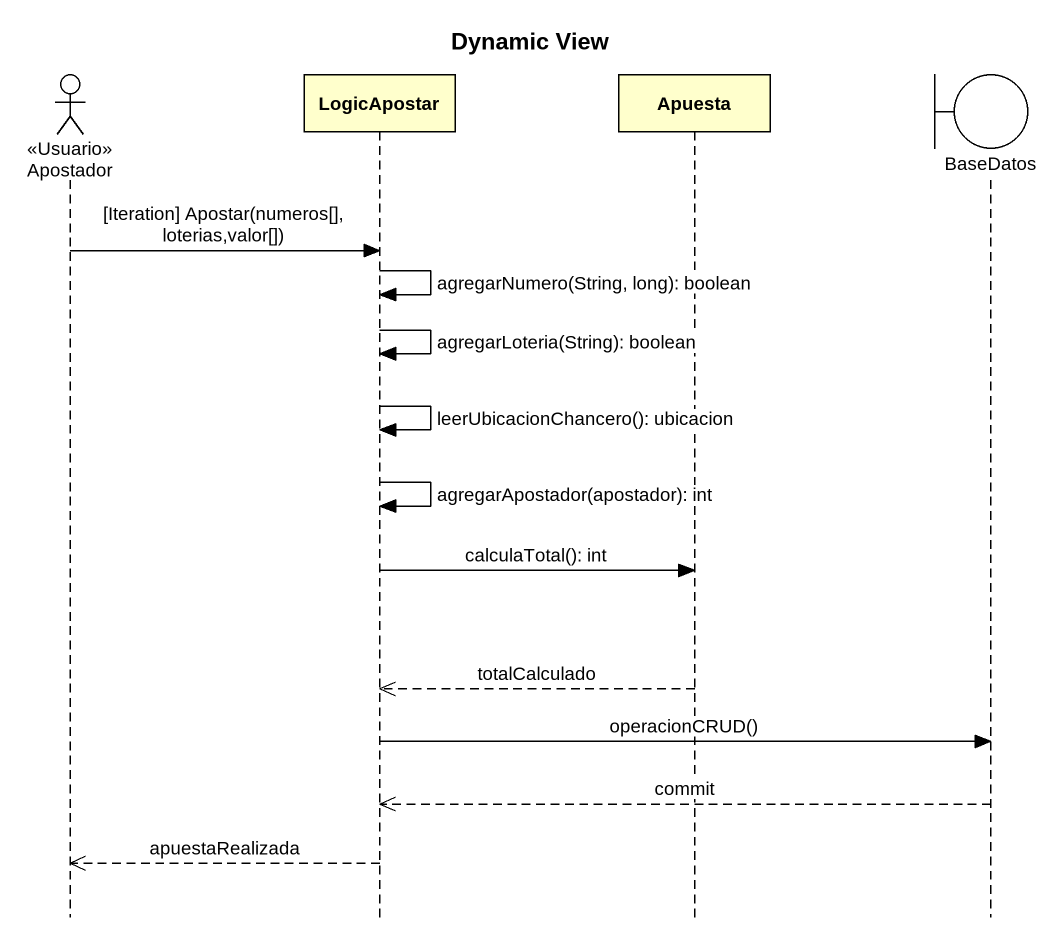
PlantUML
@startuml
title Dynamic View
hide footbox
actor Apostador <<Usuario>>
participant LogicApostar
participant Apuesta
boundary BaseDatos

Apostador -> LogicApostar : [Iteration] Apostar(numeros[], loterias,valor[])
LogicApostar -> LogicApostar : agregarNumero(String, long): boolean
LogicApostar -> LogicApostar : agregarLoteria(String): boolean
LogicApostar -> LogicApostar : leerUbicacionChancero(): ubicacion
LogicApostar -> LogicApostar : agregarApostador(apostador): int
LogicApostar -> Apuesta : calculaTotal(): int
Apuesta -->> LogicApostar : totalCalculado
LogicApostar -> BaseDatos : operacionCRUD()
BaseDatos -->> LogicApostar : commit
LogicApostar -->> Apostador : apuestaRealizada
@enduml
